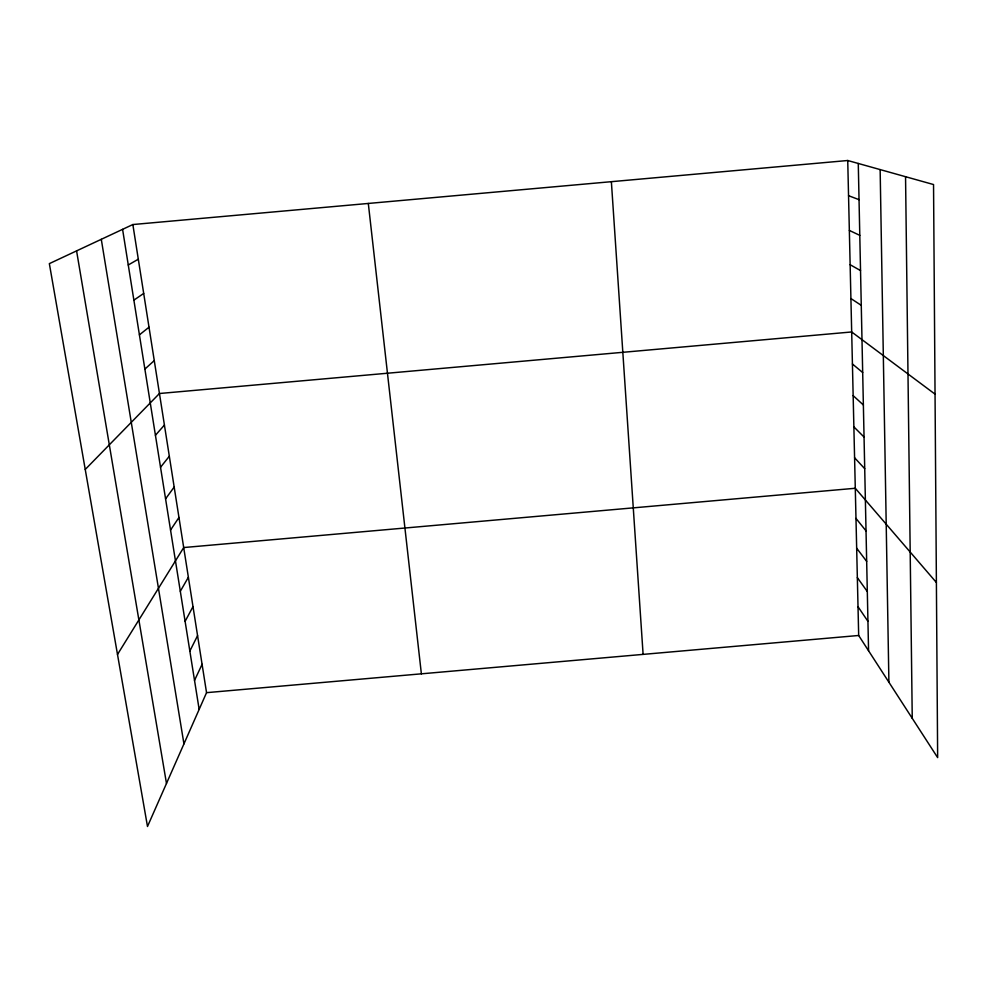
<?xml version="1.0" encoding="UTF-8"?>
<svg xmlns="http://www.w3.org/2000/svg" width="987" height="987" viewBox="0 0 987 987"><rect width="100%" height="100%" fill="white"/><g stroke="black" fill="none" stroke-linecap="round" stroke-linejoin="round"><path stroke-width="1.48" d="M132.85 224.542L206.542 692.664L147.495 826.489L49.35 263.628L132.85 224.542L847.734 160.511L933.542 184.544L937.65 757.609L858.678 635.48L847.734 160.511M194.525 680.413L202.088 664.313M189.849 651.062L197.573 635.64M185.112 621.354L192.996 606.623M180.313 591.287L188.381 577.259M117.502 654.455L183.705 547.551L855.285 488.269L936.392 582.503M170.541 530.044L178.968 517.472M165.569 498.842L174.181 487.047M160.536 467.258L169.332 456.241M155.428 435.279L164.422 425.064M85.24 469.454L159.45 393.505L851.682 331.965L935.047 394.146M144.879 369.101L154.268 360.576M139.414 334.852L149.012 327.215M133.874 300.159L143.695 293.435M128.273 264.985L138.303 259.211M206.542 692.664L858.678 635.48M848.549 195.697L859.035 199.658M849.351 230.427L859.788 235.35M850.14 264.713L860.541 270.586M850.917 298.555L861.269 305.341M852.423 363.993L862.687 372.531M853.15 395.627L863.378 404.991M853.878 426.877L864.057 437.056M854.582 457.758L864.723 468.714M855.988 518.409L866.031 530.883M856.667 548.192L866.672 561.393M857.345 577.629L867.314 591.546M858.024 606.734L867.943 621.329M76.579 250.883L166.482 783.456M101.291 239.323L183.94 743.89M122.585 229.354L199.152 709.406M368.311 203.458L421.375 673.825M611.372 181.682L643.105 654.381M858.271 163.472L868.56 650.754M880.145 169.591L888.905 682.214M905.548 176.71L912.247 718.314"/></g></svg>
